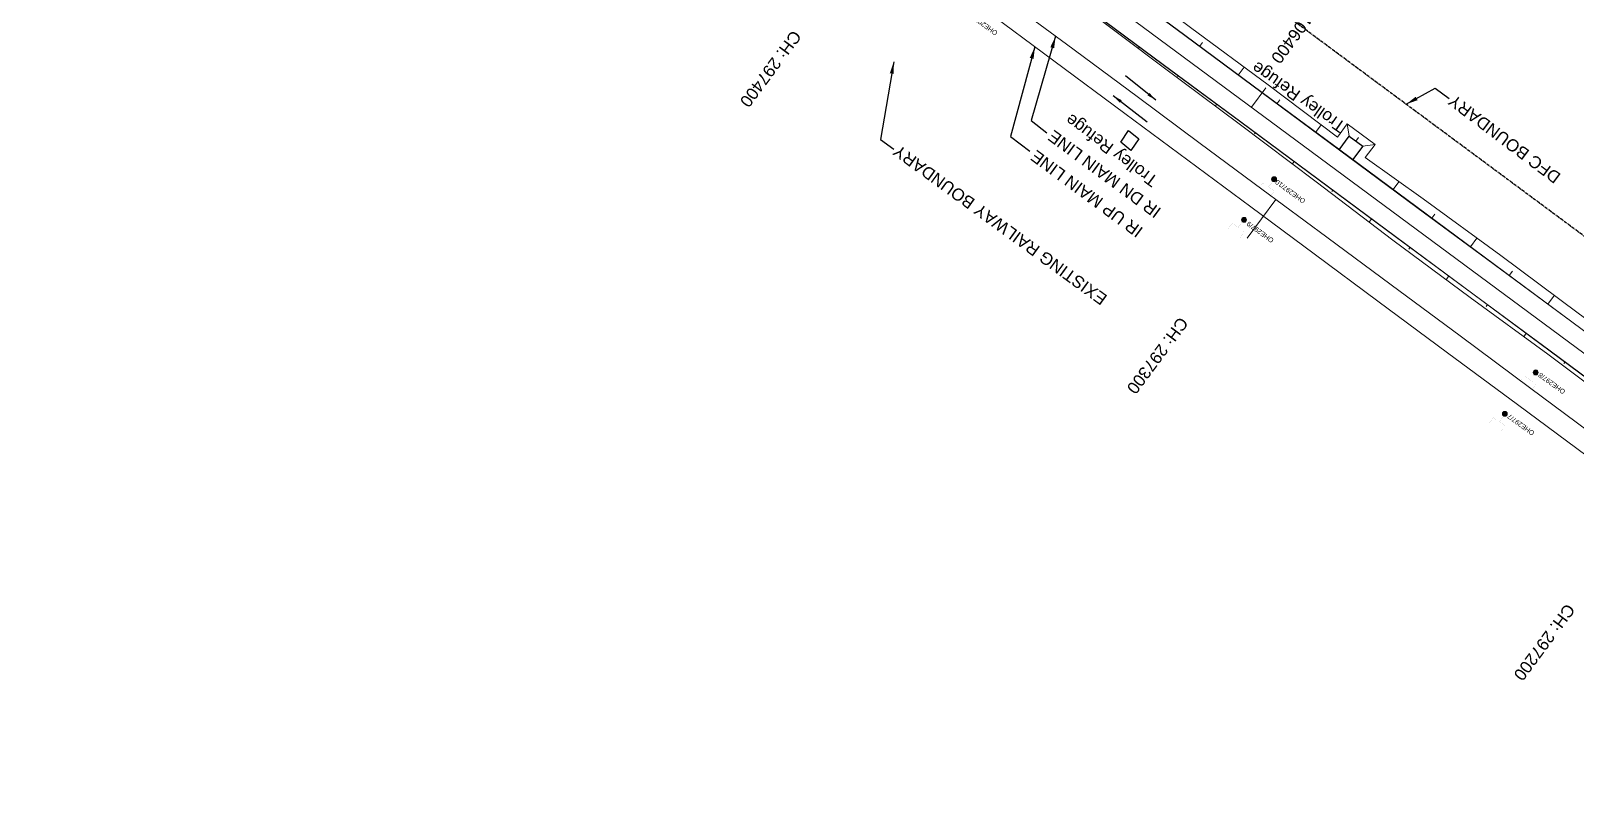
# Model space of a CAD drawing. Header units: metres. Extents: x 644418 to 1306172, y 3366650 to 6747308.
# Drawn here: x 646711.6 to 647032.4, y 3378070.4 to 3378229.1 of the extents above; entities that cross this region are included whole.
import ezdxf
from ezdxf.enums import TextEntityAlignment as Align

# ---------------------------------------------------------------- set-up
doc = ezdxf.new("R2010")
doc.units = ezdxf.units.M
doc.header["$MEASUREMENT"] = 0
doc.linetypes.add('CENTER', pattern=[2, 1.25, -0.25, 0.25, -0.25])
for name, color, linetype in [('DFCC Boundary', 6, 'CENTER'), ('PROPOSED DFCC FORMATION LINE', 187, 'Continuous'), ('TOPO_TEXT', 251, 'Continuous'), ('Trolley Refuse', 10, 'Continuous'), ('TROLLEY_STAND', 7, 'Continuous')]:
    doc.layers.add(name, color=color, linetype=linetype)
for name, color, linetype, lineweight in [('Existing Chainage', 7, 'Continuous', 0), ('Existing IR Track', 143, 'Continuous', 0), ('Existing Railway Boundary', 7, 'CENTER', 0), ('flow direction', 7, 'Continuous', 0), ('OHE MAST', 8, 'Continuous', 0), ('OHE MAST TEXT', 8, 'Continuous', 0), ('Proposed Chainage', 10, 'Continuous', 0), ('PROPOSED DFCC TOE LINE', 239, 'Continuous', 0), ('PROPOSED DFCC TOE SLOPES', 239, 'Continuous', 0), ('PROPOSED DFCC TRACK', 1, 'Continuous', 0)]:
    doc.layers.add(name, color=color, linetype=linetype, lineweight=lineweight)
doc.styles.get("Standard").update_dxf_attribs({"font": 'arial.ttf'})
doc.styles.add('Style-Arial', font='arial.ttf')
doc.dimstyles.new('ISO-25', dxfattribs={"dimtxt": 2.5, "dimasz": 2.5, "dimexe": 1.25, "dimexo": 0.625, "dimtad": 1, "dimtxsty": 'Standard', "dimcen": 2.5, "dimadec": 0, "dimazin": 0, "dimtfac": 1, "dimtmove": 0, "dimatfit": 3, "dimfxl": 1, "dimarcsym": 0})

# ---------------------------------------------------------------- blocks, each defined once
blk = doc.blocks.new('OHE MAST')
h = blk.add_hatch(color=256)
edge = h.paths.add_edge_path()
edge.add_arc((0, 0), 0.514, 0, 360)
at = {"const_width": 0.01, "flags": 128}
for points in [[(1.5, 3.5), (1.5, 2), (-1.5, 2), (-1.5, 3.5)], [(0, 2), (0, 0)]]:
    blk.add_lwpolyline(points, dxfattribs=at)
blk.add_circle((0, 0), 0.514)

msp = doc.modelspace()

# ---------------------------------------------------------------- linework, layer by layer
at = {"layer": 'DFCC Boundary', "ltscale": 0.5, "flags": 128}
msp.add_lwpolyline([(655695.597, 3371812.1897), (655640.8822, 3371912.823), (655580.0449, 3371996.7158), (655509.7792, 3372062.0857), (655426.9534, 3372113.9756), (655342.6069, 3372167.9462), (655257.8854, 3372221.2222), (655173.2688, 3372275.363), (655087.3459, 3372327.2788), (655002.8598, 3372380.6107), (654914.5097, 3372429.9473), (654741.1355, 3372529.4419), (654650.033, 3372576.4159), (654568.6995, 3372626.155), (654571.9877, 3372630.6369), (654391.4686, 3372756.327), (654377.1337, 3372736.8494), (654004.4289, 3373016.6995), (654007.7887, 3373020.6424), (653690.5739, 3373253.6486), (653690.5425, 3373253.6059), (653433.8132, 3373453.1485), (653440.7668, 3373462.5592), (653208.8394, 3373636.5534), (653216.1698, 3373646.5105), (653142.1983, 3373700.8896), (653053.6963, 3373771.1122), (652994.4341, 3373810.5255), (652929.3691, 3373859.5713), (652860.9168, 3373902.1103), (652749.6028, 3373984.4705), (652631.2396, 3374070.7175), (652636.2281, 3374078.1704), (652537.912, 3374145.7283), (652392.904, 3374241.2711), (652388.7719, 3374235.6812), (652308.569, 3374304.8076), (652315.9256, 3374314.7669), (652103.9815, 3374448.7876), (652083.1937, 3374464.1943), (652072.7494, 3374471.9329), (652052.3219, 3374487.0684), (652038.1897, 3374497.5387), (652024.0173, 3374508.0388), (652009.8347, 3374518.5254), (651995.6683, 3374529), (651981.7515, 3374539.2836), (651967.8828, 3374549.5317), (651954.6903, 3374559.2866), (651941.4997, 3374569.04), (651923.9377, 3374582.0168), (651906.3215, 3374595.0337), (651892.0868, 3374605.5547), (651877.7985, 3374616.1153), (651861.6288, 3374628.0564), (651845.5071, 3374639.9619), (651829.5757, 3374651.7544), (651824.7911, 3374655.296), (651813.6747, 3374663.5244), (651797.4592, 3374675.4968), (651792.6217, 3374679.0685), (651809.3453, 3374701.6999), (651798.0335, 3374710.0518), (651782.3495, 3374721.6444), (651766.6655, 3374733.2369), (651750.5163, 3374745.1875), (651734.3118, 3374757.179), (651717.3274, 3374769.6994), (651700.4625, 3374782.1317), (651684.6001, 3374793.8578), (651668.5938, 3374805.6902), (651652.6806, 3374817.4203), (651636.8173, 3374829.1137), (651620.9269, 3374840.8662), (651604.9647, 3374852.6718), (651588.7459, 3374864.6312), (651572.5882, 3374876.5455), (651556.6943, 3374888.2868), (651540.8409, 3374899.9983), (651524.5553, 3374912.0488), (651508.2568, 3374924.109), (651492.7938, 3374935.5157), (651477.3997, 3374946.8715), (651461.3291, 3374958.7436), (651445.2311, 3374970.6359), (651429.3555, 3374982.3615), (651413.4375, 3374994.1184), (651396.6322, 3375006.522), (651379.7761, 3375018.963), (651363.6644, 3375030.8565), (651352.7728, 3375038.8965), (651331.6522, 3375054.4784), (651315.7738, 3375066.1947), (651299.7306, 3375078.0412), (651283.6239, 3375089.9346), (651273.9044, 3375097.1057), (651264.2377, 3375104.2378), (651243.4187, 3375119.6324), (651222.5077, 3375135.095), (651201.5462, 3375150.5784), (651180.4926, 3375166.1298), (651161.7365, 3375179.9701), (651143.0969, 3375193.7244), (651126.6442, 3375205.9373), (651110.0563, 3375218.2505), (651088.7204, 3375233.9244), (651067.5473, 3375249.4788), (651049.4448, 3375262.8672), (651031.0656, 3375276.4601), (651013.3004, 3375289.5618), (650995.6557, 3375302.5748), (650975.556, 3375317.4171), (650955.4878, 3375332.2363), (650948.8014, 3375337.1771), (650951.4372, 3375340.7501), (650937.0874, 3375351.3535), (650916.0918, 3375366.8677), (650897.9224, 3375380.2929), (650879.805, 3375393.6796), (650866.8386, 3375403.2309), (650853.9116, 3375412.7532), (650835.5886, 3375426.289), (650817.2946, 3375439.8035), (650797.968, 3375454.1206), (650778.7222, 3375468.3781), (650760.7655, 3375481.6337), (650742.8011, 3375494.8949), (650723.0807, 3375509.4255), (650703.3693, 3375523.9495), (650688.6613, 3375534.8372), (650673.8463, 3375545.804), (650653.7938, 3375560.6295), (650633.6894, 3375575.4932), (650612.6421, 3375591.0542), (650592.0153, 3375606.3042), (650570.0328, 3375622.5591), (650548.5001, 3375638.4814), (650530.5234, 3375651.793), (650512.3606, 3375665.2423), (650494.7465, 3375678.2665), (650476.9008, 3375691.462), (650459.2976, 3375704.4721), (650441.3132, 3375717.7633), (650427.1261, 3375728.1319), (650413.8099, 3375737.864), (650402.677, 3375746.2697), (650389.8486, 3375755.6668), (650377.7322, 3375764.5425), (650360.7275, 3375777.1141), (650343.7744, 3375789.6482), (650325.0342, 3375803.5254), (650306.3109, 3375817.39), (650287.6225, 3375831.2124), (650268.717, 3375845.1957), (650250.337, 3375858.8009), (650231.8256, 3375872.5033), (650215.4559, 3375884.6355), (650199.261, 3375896.6381), (650189.9351, 3375903.5429), (650184.6476, 3375907.4517), (650170.3331, 3375918.0338), (650153.2211, 3375930.7288), (650135.9365, 3375943.5518), (650119.2313, 3375955.9159), (650102.3769, 3375968.3905), (650085.2738, 3375981.0461), (650068.2078, 3375993.6742), (650052.7787, 3376005.1011), (650037.4384, 3376016.4621), (650022.1728, 3376027.766), (650006.9632, 3376039.0283), (649974.7512, 3376062.8762), (649961.4537, 3376072.7117), (649948.2091, 3376082.508), (649944.476, 3376085.2722), (649918.728, 3376050.5341), (649909.4316, 3376057.4177), (649896.4092, 3376067.0604), (649893.7832, 3376069.0128), (649891.1645, 3376070.9437), (649888.4639, 3376072.9569), (649875.744, 3376082.3694), (649867.5551, 3376088.4016), (649853.4118, 3376098.8745), (649839.2513, 3376109.3603), (649829.0749, 3376116.9005), (649827.2194, 3376118.2675), (649818.0867, 3376125.0366), (649808.8566, 3376131.8779), (649793.2502, 3376143.4201), (649777.6288, 3376154.9733), (649763.6321, 3376165.3144), (649749.5741, 3376175.7007), (649733.9228, 3376187.2754), (649718.3343, 3376198.8036), (649705.3241, 3376208.4391), (649692.3703, 3376218.0327), (649678.0208, 3376228.6769), (649663.5747, 3376239.3366), (649646.4625, 3376252.0623), (649634.6272, 3376260.744), (649624.9192, 3376267.9946), (649615.0208, 3376275.3876), (649599.9831, 3376286.4834), (649588.9857, 3376294.598), (649590.032, 3376296.0132), (649586.1685, 3376298.8639), (649569.3593, 3376311.3207), (649552.641, 3376323.7102), (649537.2353, 3376335.0739), (649521.9792, 3376346.327), (649506.2408, 3376358.0035), (649490.3575, 3376369.7875), (649475.7578, 3376380.5673), (649461.1933, 3376391.3211), (649445.4753, 3376402.9572), (649429.8494, 3376414.5253), (649414.4906, 3376425.9209), (649378.3483, 3376452.6365), (649368.4603, 3376459.9984), (649352.6509, 3376471.6682), (649336.6992, 3376483.4434), (649322.3941, 3376494.1037), (649307.6557, 3376505.0862), (649290.8736, 3376517.4208), (649273.972, 3376529.8435), (649258.1992, 3376541.4854), (649242.2966, 3376553.2232), (649226.5432, 3376564.8634), (649210.8826, 3376576.435), (649195.2207, 3376588.0769), (649179.5326, 3376599.7383), (649164.9134, 3376610.5118), (649150.5177, 3376621.1205), (649135.415, 3376632.3287), (649120.2337, 3376643.5954), (649107.8929, 3376652.6743), (649095.5927, 3376661.7234), (649079.5687, 3376673.5769), (649063.4846, 3376685.4748), (649046.5651, 3376697.9756), (649029.6506, 3376710.4727), (649013.3465, 3376722.5351), (648996.9805, 3376734.6431), (648980.3936, 3376746.8979), (648963.6626, 3376759.259), (648946.7453, 3376771.7643), (648929.6945, 3376784.3682), (648913.5118, 3376796.3614), (648897.2206, 3376808.435), (648876.2496, 3376823.9678), (648855.1325, 3376839.6089), (648839.3985, 3376851.2044), (648823.6596, 3376862.8037), (648806.187, 3376875.7235), (648788.7814, 3376888.5937), (648772.4766, 3376900.6763), (648756.1277, 3376912.7915), (648748.6058, 3376918.3049), (648733.321, 3376929.6306), (648718.1841, 3376940.8501), (648694.1574, 3376958.9078), (648686.9154, 3376964.1595), (648685.9321, 3376964.8321), (648667.95, 3376978.2197), (648649.3198, 3376992.1471), (648633.5557, 3377003.8368), (648617.684, 3377015.6038), (648613.3865, 3377018.7718), (648613.1308, 3377018.4261), (648605.39, 3377024.1325), (648593.439, 3377032.9404), (648576.5994, 3377045.3816), (648559.8787, 3377057.7351), (648542.9247, 3377070.3132), (648525.9483, 3377082.908), (648511.3109, 3377093.7409), (648496.5572, 3377104.6599), (648477.562, 3377118.7172), (648458.5464, 3377132.7896), (648451.3349, 3377138.2101), (648435.5918, 3377149.862), (648422.1096, 3377159.9046), (648408.3664, 3377170.0637), (648394.6863, 3377180.1761), (648381.6588, 3377189.818), (648368.6059, 3377199.4787), (648354.1188, 3377210.196), (648339.6473, 3377220.9017), (648325.8166, 3377231.1386), (648311.9735, 3377241.3853), (648297.2469, 3377252.2824), (648283.6168, 3377262.3688), (648282.6002, 3377260.9951), (648281.5015, 3377261.8082), (648268.446, 3377271.4578), (648255.3849, 3377281.1115), (648243.3023, 3377290.0413), (648231.5826, 3377298.7116), (648230.1246, 3377299.843), (648216.137, 3377310.1827), (648202.3989, 3377320.3379), (648187.9045, 3377331.0225), (648173.4524, 3377341.7035), (648159.964, 3377351.7009), (648146.3755, 3377361.7726), (648132.3698, 3377372.1252), (648118.3132, 3377382.5155), (648104.5683, 3377392.6752), (648090.8453, 3377402.8186), (648079.0331, 3377411.5788), (648067.1746, 3377420.3734), (648052.1864, 3377431.461), (648037.1291, 3377442.5999), (648023.4384, 3377452.7367), (648009.6421, 3377462.9518), (647998.5681, 3377471.1475), (647977.6651, 3377486.6371), (647970.8013, 3377491.7424), (647954.3046, 3377504.0127), (647940.5645, 3377514.1537), (647927.1436, 3377524.0583), (647912.5029, 3377534.9198), (647897.7662, 3377545.8524), (647883.3488, 3377556.5286), (647868.9785, 3377567.1699), (647855.3948, 3377577.2425), (647841.7032, 3377587.3948), (647828.8284, 3377596.8277), (647815.9828, 3377606.2395), (647798.869, 3377618.9232), (647787.996, 3377626.9816), (647769.1212, 3377640.9619), (647756.6675, 3377650.183), (647742.624, 3377660.5991), (647728.5049, 3377671.0713), (647713.635, 3377682.0926), (647698.699, 3377693.1628), (647681.9918, 3377705.517), (647665.4025, 3377717.7839), (647652.0515, 3377727.6811), (647638.8028, 3377737.5025), (647625.2604, 3377747.546), (647611.724, 3377757.585), (647601.846, 3377764.9047), (647586.5632, 3377776.2354), (647574.9107, 3377784.8659), (647552.1318, 3377801.7377), (647544.5766, 3377807.3492), (647531.2096, 3377817.2774), (647518.7824, 3377826.4783), (647506.3678, 3377835.6698), (647493.0662, 3377845.5438), (647479.7149, 3377855.4547), (647466.3541, 3377865.3556), (647452.9886, 3377875.26), (647440.1702, 3377884.755), (647427.3392, 3377894.2595), (647421.9004, 3377898.2902), (647422.4016, 3377898.9655), (647413.1507, 3377905.8213), (647398.5546, 3377916.6386), (647385.2867, 3377926.4568), (647372.1159, 3377936.2032), (647357.4127, 3377947.1112), (647351.2811, 3377951.6601), (647330.0092, 3377967.4105), (647317.4471, 3377976.6964), (647304.414, 3377986.3606), (647291.335, 3377996.0589), (647278.7541, 3378005.3917), (647266.0777, 3378014.7954), (647252.9457, 3378024.4462), (647239.9839, 3378033.9719), (647225.7512, 3378044.5255), (647211.5179, 3378055.0796), (647196.511, 3378066.208), (647181.4966, 3378077.3419), (647167.7872, 3378087.5064), (647154.0498, 3378097.6917), (647140.7668, 3378107.5414), (647127.4862, 3378117.3893), (647113.2521, 3378127.9375), (647099.0375, 3378138.4713), (647085.0268, 3378148.8592), (647070.9977, 3378159.2608), (647056.5444, 3378169.9697), (647042.0873, 3378180.6814), (647027.5624, 3378191.4464), (647013.0728, 3378202.1851), (646999.864, 3378211.9684), (646986.6741, 3378221.7376), (646973.6148, 3378231.4185), (646960.4875, 3378241.1499), (646945.7953, 3378252.0414), (646931.0256, 3378262.9902), (646930.6274, 3378263.2852), (646951.9475, 3378292.0562)], dxfattribs=at)
at = {"layer": 'Existing Chainage', "color": 0, "linetype": 'Continuous', "lineweight": 13, "flags": 128}
msp.add_lwpolyline([(646964.2669, 3378186.0692), (646970.2206, 3378194.1037)], dxfattribs=at)
at = {"layer": 'Existing IR Track', "flags": 128}
for points in [[(646701.2177, 3378393.4189), (646716.5698, 3378382.0288), (646732.6167, 3378370.1232), (646746.022, 3378360.2021), (646759.6489, 3378350.1171), (646778.8624, 3378335.8816), (646797.3931, 3378322.1521), (646810.4216, 3378312.4925), (646823.5015, 3378302.7949), (646838.6226, 3378291.588), (646853.9431, 3378280.2334), (646867.8791, 3378269.9179), (646882.0615, 3378259.4199), (646896.9599, 3378248.3654), (646912.4116, 3378236.9089), (646926.7275, 3378226.309), (646941.4047, 3378215.4416), (646954.5587, 3378205.7019), (646967.3306, 3378196.2452), (646980.8226, 3378186.2473), (646994.2121, 3378176.3254), (647008.5112, 3378165.7307), (647023.2377, 3378154.8193), (647037.503, 3378144.2586)], [(646698.7971, 3378389.8411), (646713.9976, 3378378.5692), (646729.1849, 3378367.3071), (646743.4431, 3378356.7335), (646757.7162, 3378346.1488), (646776.2785, 3378332.4065), (646794.8289, 3378318.6731), (646807.8483, 3378309.0289), (646820.8725, 3378299.3811), (646836.049, 3378288.1266), (646851.3024, 3378276.815), (646865.3036, 3378266.4525), (646879.4231, 3378256.0027), (646894.3934, 3378244.9124), (646909.3983, 3378233.7965), (646924.1588, 3378222.8544), (646938.851, 3378211.963), (646951.9783, 3378202.2316), (646965.0376, 3378192.5507), (646978.2397, 3378182.7724), (646991.4485, 3378172.9892), (647005.9291, 3378162.2571), (647020.454, 3378151.4921), (647034.915, 3378140.7775)]]:
    msp.add_lwpolyline(points, dxfattribs=at)
at = {"layer": 'Proposed Chainage', "lineweight": 0, "flags": 128}
msp.add_lwpolyline([(646968.155, 3378217.2461), (646965.1804, 3378213.2272)], dxfattribs=at)
at = {"layer": 'PROPOSED DFCC FORMATION LINE', "lineweight": 0, "flags": 128}
for points in [[(647047.7903, 3378156.7501), (647031.7145, 3378168.6483), (647015.6387, 3378180.5466), (646999.5629, 3378192.4448), (646983.4871, 3378204.3431), (646967.4113, 3378216.2414), (646951.3355, 3378228.1396), (646935.2597, 3378240.0379), (646919.1839, 3378251.9362), (646903.1081, 3378263.8344), (646887.0323, 3378275.7327), (646870.9565, 3378287.6309), (646854.8807, 3378299.5292), (646838.8049, 3378311.4275), (646822.7291, 3378323.3257), (646819.0649, 3378326.0377)], [(646819.0947, 3378326.0779), (646822.7589, 3378323.3659), (646838.8347, 3378311.4677), (646854.9105, 3378299.5694), (646870.9863, 3378287.6711), (646887.0621, 3378275.7729), (646903.1379, 3378263.8746), (646919.2137, 3378251.9763), (646935.2895, 3378240.0781), (646951.3653, 3378228.1798), (646967.4411, 3378216.2816), (646983.5169, 3378204.3833), (646999.5927, 3378192.485), (647015.6685, 3378180.5868), (647031.7443, 3378168.6885), (647047.8201, 3378156.7903)], [(647043.2987, 3378150.6814), (647027.2229, 3378162.5797), (647011.1471, 3378174.478), (646995.0713, 3378186.3762), (646978.9955, 3378198.2745), (646962.9197, 3378210.1728), (646946.8439, 3378222.071), (646930.7681, 3378233.9693), (646914.6923, 3378245.8675), (646898.6165, 3378257.7658), (646882.5407, 3378269.6641), (646866.4649, 3378281.5623), (646850.3891, 3378293.4606), (646834.3133, 3378305.3589), (646818.2375, 3378317.2571), (646814.5683, 3378319.9728)], [(647043.3285, 3378150.7216), (647027.2527, 3378162.6199), (647011.1769, 3378174.5182), (646995.1011, 3378186.4164), (646979.0253, 3378198.3147), (646962.9495, 3378210.2129), (646946.8737, 3378222.1112), (646930.7979, 3378234.0095), (646914.7221, 3378245.9077), (646898.6463, 3378257.806), (646882.5705, 3378269.7043), (646866.4947, 3378281.6025), (646850.4189, 3378293.5008), (646834.3431, 3378305.399), (646818.2673, 3378317.2973), (646814.5981, 3378320.013)]]:
    msp.add_lwpolyline(points, dxfattribs=at)
at = {"layer": 'PROPOSED DFCC TOE LINE', "lineweight": 0, "flags": 128}
for points in [[(646829.5556, 3378321.8582), (646840.4012, 3378313.5842), (646856.3452, 3378301.5078), (646872.5761, 3378289.8191), (646888.798, 3378278.1183), (646904.7406, 3378266.04), (646920.5602, 3378253.7956), (646936.5375, 3378241.7642), (646952.5334, 3378229.7581), (646968.6373, 3378217.8978), (646983.0254, 3378206.9892)], [(647042.7717, 3378149.9694), (647026.752, 3378161.9434), (647010.6044, 3378173.7446), (646994.541, 3378185.6597), (646978.5913, 3378197.7284), (646962.6119, 3378209.7568), (646946.5905, 3378221.7286), (646930.6027, 3378233.7458), (646914.5649, 3378245.6953), (646898.4125, 3378257.4901), (646882.266, 3378269.2928), (646866.1407, 3378281.1243), (646849.9849, 3378292.9144), (646833.8066, 3378304.6742), (646817.7067, 3378316.5399), (646814.02, 3378319.2333)], [(646983.0254, 3378206.9892), (646985.095, 3378209.7855), (646990.8519, 3378205.5246), (646988.8203, 3378202.7797)], [(646985.4775, 3378207.2243), (646985.095, 3378209.7855)], [(646988.2908, 3378205.1421), (646990.8519, 3378205.5246)], [(646988.8203, 3378202.7797), (647000.8484, 3378194.1816), (647017.0228, 3378182.4166), (647033.085, 3378170.4999), (647049.1791, 3378158.6264), (647065.2407, 3378146.7089), (647081.2741, 3378134.7534), (647097.3109, 3378122.8024), (647113.4105, 3378110.9363), (647129.4275, 3378098.9587), (647142.6954, 3378089.3418)]]:
    msp.add_lwpolyline(points, dxfattribs=at)
at = {"layer": 'PROPOSED DFCC TOE SLOPES', "linetype": 'Continuous', "lineweight": 0, "flags": 128}
for points in [[(646941.9063, 3378225.7878), (646941.6503, 3378225.4419)], [(646954.406, 3378225.867), (646955.0077, 3378226.6799)], [(646949.9442, 3378219.8386), (646949.7974, 3378219.6403)], [(646962.4439, 3378219.9179), (646963.6613, 3378221.5626)], [(646957.9821, 3378213.8895), (646957.6613, 3378213.4561)], [(646970.4818, 3378213.9688), (646971.0817, 3378214.7793)], [(646978.5197, 3378208.0197), (646979.6508, 3378209.5478)], [(646966.02, 3378207.9404), (646965.842, 3378207.6999)], [(646986.8841, 3378206.1832), (646987.4472, 3378206.944)], [(646974.0579, 3378201.9912), (646973.6537, 3378201.4452)], [(646994.5955, 3378196.1214), (646995.8201, 3378197.776)], [(646982.0958, 3378196.0421), (646981.8668, 3378195.7327)], [(646990.1337, 3378190.093), (646989.6126, 3378189.3889)], [(647002.6334, 3378190.1723), (647003.2856, 3378191.0534)], [(646998.1716, 3378184.1438), (646997.8904, 3378183.7639)], [(647010.6713, 3378184.2231), (647012.0249, 3378186.052)], [(647006.2095, 3378178.1947), (647005.6408, 3378177.4264)], [(647018.7092, 3378178.274), (647019.4, 3378179.2072)], [(647026.7471, 3378172.3249), (647028.1218, 3378174.1821)], [(647014.2474, 3378172.2456), (647013.968, 3378171.8681)], [(647022.2853, 3378166.2964), (647021.7624, 3378165.59)], [(647030.3232, 3378160.3473), (647030.0675, 3378160.0018)]]:
    msp.add_lwpolyline(points, dxfattribs=at)
at = {"layer": 'PROPOSED DFCC TRACK', "color": 12, "flags": 128}
msp.add_lwpolyline([(652051.8841, 3374457.8117), (651483.1316, 3374869.9633), (651480.0951, 3374872.1638), (651477.0587, 3374874.3645), (651474.0227, 3374876.5656), (651470.9871, 3374878.7673), (651467.952, 3374880.9698), (651464.9177, 3374883.1733), (651461.8843, 3374885.3781), (651458.8519, 3374887.5843, -0.00144677), (651426.1699, 3374911.5196), (651423.1515, 3374913.7448), (651420.1341, 3374915.9715), (651417.1177, 3374918.1993), (651414.1019, 3374920.4282), (651411.0868, 3374922.6578), (651408.0721, 3374924.8881), (651405.0578, 3374927.1188), (651402.0435, 3374929.3497), (646816.8315, 3378323.0253)], format="xyb", dxfattribs=at)
at = {"layer": 'Trolley Refuse'}
msp.add_lwpolyline([(646986.2086, 3378202.3289), (646983.3953, 3378204.4111), (646985.4775, 3378207.2243), (646988.2908, 3378205.1421)], close=True, dxfattribs=at)
at = {"layer": 'TROLLEY_STAND', "linetype": 'Continuous'}
msp.add_polyline3d([(646940.112, 3378204.259, 267.641), (646938.018, 3378205.975, 267.563), (646939.667, 3378208.378, 267.579), (646941.7619, 3378206.6613, 267.579)], close=True, dxfattribs=at)

# ---------------------------------------------------------------- block references
at = {"layer": 'OHE MAST', "color": 2, "rotation": 143.3908318566117}
for p in [(646969.882, 3378198.279), (646963.641, 3378189.852), (647024.236, 3378158.162), (647017.826, 3378149.564)]:
    msp.add_blockref('OHE MAST', p, dxfattribs=at)

# ---------------------------------------------------------------- texts
at = {"layer": 'DFCC Boundary', "linetype": 'Continuous', "ltscale": 5}
msp.add_text('DFC BOUNDARY', height=2.5, rotation=143.059917, dxfattribs=at).set_placement((647029.653, 3378199.2161))
at = {"layer": 'Existing Chainage', "color": 0, "linetype": 'Continuous', "lineweight": 0, "char_height": 2.5, "attachment_point": 6, "line_spacing_factor": 0.6, "style": 'Style-Arial'}
for s, insert, rotation in [('CH: 297400', (646859.7382, 3378213.7231), 233.424958), ('CH: 297300', (646940.1171, 3378154.1793), 233.460633), ('CH: 297200', (647020.4909, 3378094.6423), 233.487086)]:
    msp.add_mtext(s, dxfattribs=dict(at, insert=insert, rotation=rotation))
at = {"layer": 'Existing IR Track', "color": 7, "lineweight": 0}
for s, rotation, p in [('IR DN MAIN LINE', 143.586435, (646923.4035, 3378207.6329)), ('IR UP MAIN LINE', 143.589871, (646919.7985, 3378203.4829))]:
    msp.add_text(s, height=2.5, rotation=rotation, dxfattribs=at).set_placement(p, align=Align.MIDDLE_RIGHT)
at = {"layer": 'Existing Railway Boundary', "linetype": 'Continuous', "ltscale": 5}
msp.add_text('EXISTING RAILWAY BOUNDARY', height=2.5, rotation=144, dxfattribs=at).set_placement((646935.4313, 3378173.9859))
at = {"layer": 'OHE MAST TEXT'}
for s, p in [('OHE297/11', (646909.3102, 3378230.6055)), ('OHE297/10', (646973.2394, 3378195.7221)), ('OHE297/9', (646966.9984, 3378187.2951)), ('OHE297/8', (647027.5633, 3378155.893)), ('OHE297/7', (647021.1533, 3378147.295))]:
    msp.add_text(s, height=1, rotation=144, dxfattribs=at).set_placement(p, align=Align.MIDDLE_CENTER)
at = {"layer": 'Proposed Chainage', "lineweight": 0, "insert": (646970.0847, 3378222.7777), "char_height": 2.5, "attachment_point": 6, "rotation": 233.493563, "line_spacing_factor": 0.6, "style": 'Style-Arial'}
msp.add_mtext('CH: 106400', dxfattribs=at)
at = {"layer": 'TOPO_TEXT'}
msp.add_text('Trolley Refuge', height=2.5, rotation=143.499627, dxfattribs=at).set_placement((646945.9668, 3378198.5189))
at = {"layer": 'Trolley Refuse', "style": 'Style-Arial'}
msp.add_text('Trolley Refuge', height=2.5, rotation=145, dxfattribs=at).set_placement((646984.9599, 3378209.8436))

# ---------------------------------------------------------------- leaders
at = {"layer": 'DFCC Boundary', "linetype": 'Continuous', "lineweight": 0, "ltscale": 5}
msp.add_leader([(646997.3115, 3378213.8589, 274.861), (647003.3731, 3378217.1796, 274.861), (647006.2251, 3378215.0352, 274.861)], dimstyle='ISO-25', override={"dimtxt": 0.5, "dimtad": 0}, dxfattribs=at)
at = {"layer": 'Existing IR Track', "color": 7, "lineweight": 0}
for points in [[(646920.185, 3378225.7894), (646915.121, 3378207.176), (646919.1402, 3378204.1365)], [(646924.4943, 3378227.9918), (646919.4167, 3378210.5038), (646922.6426, 3378207.9497)]]:
    msp.add_leader(points, dimstyle='ISO-25', override={"dimtxt": 0.5, "dimtad": 0}, dxfattribs=at)
at = {"layer": 'Existing Railway Boundary', "linetype": 'Continuous', "ltscale": 5}
msp.add_leader([(646890.8755, 3378222.6949), (646888.1161, 3378206.5074), (646890.8894, 3378204.5567)], dimstyle='ISO-25', override={"dimtxt": 0.5, "dimtad": 0}, dxfattribs=at)
at = {"layer": 'flow direction', "lineweight": 0}
for points in [[(646945.3356, 3378214.7082), (646939.0281, 3378219.7684)], [(646936.4362, 3378215.6472), (646943.4964, 3378210.2096)]]:
    msp.add_leader(points, dimstyle='ISO-25', override={"dimtxt": 0.5, "dimasz": 2, "dimtad": 0}, dxfattribs=at)

doc.saveas('drawing.dxf')
